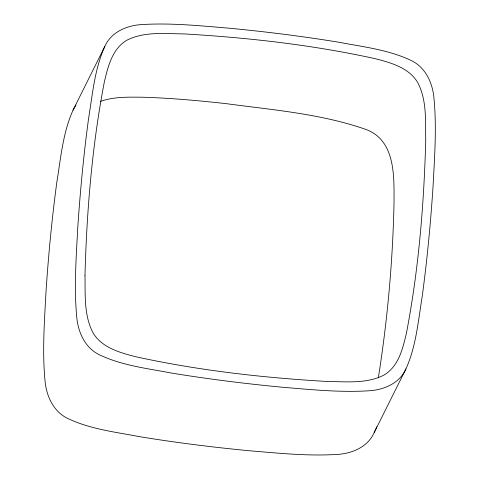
<?xml version="1.0" encoding="UTF-8"?>
<svg xmlns="http://www.w3.org/2000/svg" width="479" height="479" viewBox="0 0 479 479"><rect width="100%" height="100%" fill="white"/><g stroke="black" fill="none" stroke-linecap="round" stroke-linejoin="round"><path stroke-width="0.72" d="M378.332 377.835C387.475 320.247 392.702 262.007 394.013 203.719C394.079 177.05 396.007 139.599 364.776 129.031C319.942 113.625 272.072 109.853 225.346 103.542C197.701 100.548 169.985 97.997 142.185 97.213C128.198 97.123 113.709 96.62 100.35 101.44M73.059 110.098C62.863 132.707 60.827 157.89 56.851 182.098C51.894 218.807 48.379 255.696 45.948 292.651C44.421 321.756 42.26 351.035 44.966 380.134C46.17 395.648 53.313 411.796 68.126 418.646C90.645 429.298 115.828 432.106 140.048 436.746C176.428 442.704 213.023 447.272 249.721 450.793C278.527 453.17 307.476 456.206 336.402 454.469C351.574 453.829 367.746 447.236 374.207 432.543L405.941 368.902C416.137 346.293 418.173 321.11 422.149 296.902C427.106 260.193 430.621 223.304 433.052 186.349C434.579 157.244 436.74 127.965 434.034 98.866C432.83 83.352 425.687 67.204 410.874 60.354C388.355 49.702 363.172 46.894 338.952 42.254C302.572 36.296 265.977 31.728 229.279 28.207C200.473 25.83 171.524 22.794 142.598 24.531C127.426 25.171 111.254 31.764 104.793 46.457L73.059 110.098L75.975 105.111M104.793 46.457C94.591 69.066 92.555 94.249 88.579 118.457C83.621 155.16 80.113 192.055 77.676 229.01C76.155 258.115 73.994 287.394 76.694 316.493C77.903 332.007 85.04 348.155 99.854 355.005C122.379 365.657 147.556 368.465 171.775 373.105C208.155 379.057 244.757 383.631 281.448 387.152C310.254 389.529 339.21 392.564 368.135 390.828C383.302 390.187 399.474 383.595 405.941 368.902M374.207 432.543L376.793 426.759M84.987 275.281C85.37 294.633 83.735 315.517 93.219 333.144C102.177 347.88 120.073 352.676 135.701 356.729C198.51 370.483 262.666 377.727 326.804 381.452C345.838 381.613 366.393 384.056 383.96 375.093C398.624 366.429 402.839 348.467 406.455 333.067C418.64 269.509 423.975 204.719 425.741 140.078C425.358 120.726 426.999 99.842 417.514 82.214C408.551 67.479 390.66 62.683 375.027 58.63C312.218 44.876 248.062 37.631 183.924 33.907C164.896 33.74 144.335 31.303 126.773 40.266C112.11 48.93 107.895 66.892 104.272 82.292C92.088 145.85 86.759 210.64 84.987 275.281"/></g></svg>
